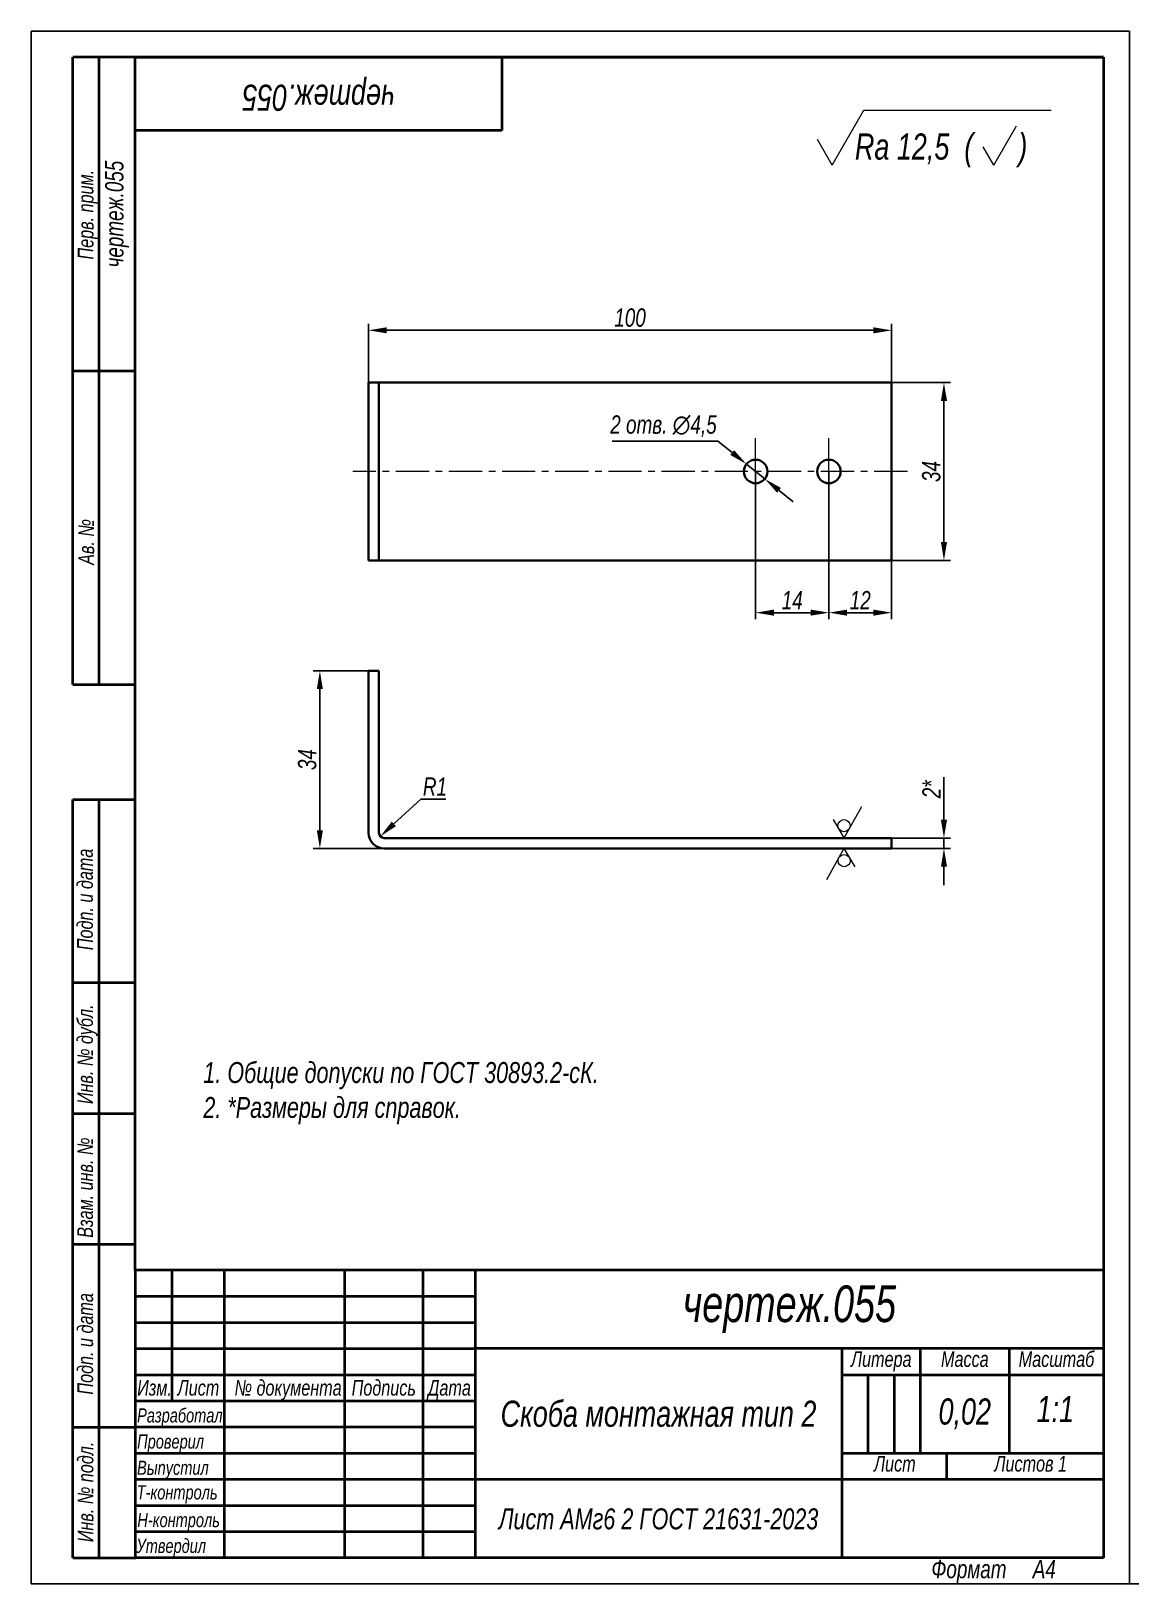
# Model space of a CAD drawing. Header units: millimetres. Extents: x 6647 to 8563, y -3146 to -445.
# Drawn here: x 6646.6 to 6858.4, y -3146.1 to -2849.1 of the extents above; entities that cross this region are included whole.
import ezdxf

# ---------------------------------------------------------------- set-up
doc = ezdxf.new("R2010")
doc.units = ezdxf.units.MM
doc.linetypes.add('LT_03', pattern=[10.16, 6.35, -1.27, 1.27, -1.27])
doc.layers.add('Layer_01', color=7, linetype='Continuous', plot=False)
for name, color, linetype, lineweight in [('Layer_02', 5, 'Continuous', 13), ('Layer_03', 250, 'Continuous', 40), ('Layer_04', 1, 'Continuous', 15), ('Layer_05', 6, 'Continuous', 15), ('Layer_06', 1, 'LT_03', 15), ('Layer_08', 6, 'Continuous', 13), ('Layer_09', 5, 'Continuous', 13), ('Layer_10', 7, 'Continuous', 40), ('Layer_11', 7, 'Continuous', 35)]:
    doc.layers.add(name, color=color, linetype=linetype, lineweight=lineweight)
doc.layers.add('Layer_07', color=7, linetype='Continuous')
doc.styles.add('Style_01', font='ARIALNI.TTF', dxfattribs={"width": 0.9, "height": 3.5})
doc.dimstyles.new('DimStyle_01', dxfattribs={"dimtxt": 3.5, "dimasz": 3.5, "dimexe": 1.25, "dimexo": 0, "dimtad": 1, "dimdec": 3, "dimtxsty": 'Style_01', "dimcen": 2.5, "dimazin": 3, "dimtfac": 1, "dimtdec": 3, "dimtmove": 0, "dimatfit": 3})
doc.dimstyles.new('DimStyle_02', dxfattribs={"dimtxt": 3.5, "dimasz": 3.5, "dimexe": 1.25, "dimexo": 0, "dimtad": 1, "dimdec": 1, "dimtxsty": 'Style_01', "dimcen": 2.5, "dimclrt": 256, "dimazin": 3, "dimtfac": 1, "dimtdec": 1, "dimtmove": 0, "dimatfit": 3})

# ---------------------------------------------------------------- blocks, each defined once
blk = doc.blocks.new('*D231')
at = {"layer": 'Layer_01', "color": 0}
for p in [(6811.11, -2906.34), (6711.11, -2916.34), (6811.11, -2916.34)]:
    blk.add_point(p, dxfattribs=at)
at = {"layer": 'Layer_04', "color": 0, "lineweight": -2}
for p, q in [((6711.11, -2916.34), (6711.11, -2905.09)), ((6714.61, -2906.34), (6807.61, -2906.34)), ((6811.11, -2916.34), (6811.11, -2905.09))]:
    blk.add_line(p, q, dxfattribs=at)
at = {"layer": 'Layer_04', "color": 0}
for points in [[(6714.61, -2905.75), (6714.61, -2906.92), (6711.11, -2906.34)], [(6807.61, -2905.75), (6807.61, -2906.92), (6811.11, -2906.34)]]:
    blk.add_solid(points, dxfattribs=at)
at = {"layer": 'Layer_04', "insert": (6761.11, -2903.92), "char_height": 3.5, "attachment_point": 5, "style": 'Style_01'}
blk.add_mtext('100', dxfattribs=at)
blk = doc.blocks.new('*D232')
at = {"layer": 'Layer_01', "color": 0}
for p in [(6811.11, -2916.34), (6821.11, -2916.34), (6811.11, -2950.34)]:
    blk.add_point(p, dxfattribs=at)
at = {"layer": 'Layer_04', "color": 0, "lineweight": -2}
for p, q in [((6811.11, -2916.34), (6822.36, -2916.34)), ((6821.11, -2946.84), (6821.11, -2919.84)), ((6811.11, -2950.34), (6822.36, -2950.34))]:
    blk.add_line(p, q, dxfattribs=at)
at = {"layer": 'Layer_04', "color": 0}
for points in [[(6820.53, -2919.84), (6821.7, -2919.84), (6821.11, -2916.34)], [(6820.53, -2946.84), (6821.7, -2946.84), (6821.11, -2950.34)]]:
    blk.add_solid(points, dxfattribs=at)
at = {"layer": 'Layer_04', "insert": (6818.7, -2933.34), "char_height": 3.5, "attachment_point": 5, "rotation": 90, "style": 'Style_01'}
blk.add_mtext('34', dxfattribs=at)
blk = doc.blocks.new('*D233')
at = {"layer": 'Layer_01', "color": 0}
for p in [(6701.81, -2971.44), (6711.11, -2971.44), (6714.11, -3005.44)]:
    blk.add_point(p, dxfattribs=at)
at = {"layer": 'Layer_04', "color": 0, "lineweight": -2}
for p, q in [((6711.11, -2971.44), (6700.56, -2971.44)), ((6701.81, -3001.94), (6701.81, -2974.94)), ((6714.11, -3005.44), (6700.56, -3005.44))]:
    blk.add_line(p, q, dxfattribs=at)
at = {"layer": 'Layer_04', "color": 0}
for points in [[(6701.23, -2974.94), (6702.39, -2974.94), (6701.81, -2971.44)], [(6701.23, -3001.94), (6702.39, -3001.94), (6701.81, -3005.44)]]:
    blk.add_solid(points, dxfattribs=at)
at = {"layer": 'Layer_04', "insert": (6699.4, -2988.44), "char_height": 3.5, "attachment_point": 5, "rotation": 90, "style": 'Style_01'}
blk.add_mtext('34', dxfattribs=at)
blk = doc.blocks.new('*D234')
at = {"layer": 'Layer_01', "color": 0}
for p in [(6799.11, -2933.34), (6811.11, -2950.34), (6799.11, -2960.34)]:
    blk.add_point(p, dxfattribs=at)
at = {"layer": 'Layer_04', "color": 0, "lineweight": -2}
for p, q in [((6799.11, -2933.34), (6799.11, -2961.59)), ((6811.11, -2950.34), (6811.11, -2961.59)), ((6807.61, -2960.34), (6802.61, -2960.34))]:
    blk.add_line(p, q, dxfattribs=at)
at = {"layer": 'Layer_04', "color": 0}
for points in [[(6802.61, -2959.75), (6802.61, -2960.92), (6799.11, -2960.34)], [(6807.61, -2959.75), (6807.61, -2960.92), (6811.11, -2960.34)]]:
    blk.add_solid(points, dxfattribs=at)
at = {"layer": 'Layer_04', "insert": (6805.11, -2957.95), "char_height": 3.5, "attachment_point": 5, "style": 'Style_01'}
blk.add_mtext('12', dxfattribs=at)
blk = doc.blocks.new('*D235')
at = {"layer": 'Layer_01', "color": 0}
for p in [(6785.11, -2933.34), (6799.11, -2933.34), (6785.11, -2960.34)]:
    blk.add_point(p, dxfattribs=at)
at = {"layer": 'Layer_04', "color": 0, "lineweight": -2}
for p, q in [((6785.11, -2933.34), (6785.11, -2961.59)), ((6799.11, -2933.34), (6799.11, -2961.59)), ((6795.61, -2960.34), (6788.61, -2960.34))]:
    blk.add_line(p, q, dxfattribs=at)
at = {"layer": 'Layer_04', "color": 0}
for points in [[(6788.61, -2959.75), (6788.61, -2960.92), (6785.11, -2960.34)], [(6795.61, -2959.75), (6795.61, -2960.92), (6799.11, -2960.34)]]:
    blk.add_solid(points, dxfattribs=at)
at = {"layer": 'Layer_04', "insert": (6792.11, -2957.95), "char_height": 3.5, "attachment_point": 5, "style": 'Style_01'}
blk.add_mtext('14', dxfattribs=at)
blk = doc.blocks.new('*D236')
at = {"layer": 'Layer_01', "color": 0}
for p in [(6714.11, -3002.44), (6713.38, -3003.12)]:
    blk.add_point(p, dxfattribs=at)
at = {"layer": 'Layer_04', "color": 0, "lineweight": -2}
for p, q in [((6721.1, -2995.98), (6715.95, -3000.74)), ((6725.89, -2995.98), (6721.1, -2995.98))]:
    blk.add_line(p, q, dxfattribs=at)
at = {"layer": 'Layer_04', "color": 0}
blk.add_solid([(6715.55, -3000.31), (6716.35, -3001.17), (6713.38, -3003.12)], dxfattribs=at)
at = {"layer": 'Layer_04', "color": 0, "insert": (6723.81, -2993.6), "char_height": 3.5, "attachment_point": 5, "style": 'Style_01'}
blk.add_mtext('R1', dxfattribs=at)
blk = doc.blocks.new('*D237')
at = {"layer": 'Layer_01', "color": 0}
for p in [(6783.36, -2931.92), (6786.87, -2934.75)]:
    blk.add_point(p, dxfattribs=at)
at = {"layer": 'Layer_04', "color": 0, "lineweight": -2}
for p, q in [((6757.7, -2927.53), (6777.91, -2927.53)), ((6777.91, -2927.53), (6780.64, -2929.73)), ((6786.87, -2934.75), (6783.36, -2931.92)), ((6789.59, -2936.95), (6792.31, -2939.14))]:
    blk.add_line(p, q, dxfattribs=at)
at = {"layer": 'Layer_04', "color": 0}
for points in [[(6781, -2929.27), (6780.27, -2930.18), (6783.36, -2931.92)], [(6789.96, -2936.49), (6789.22, -2937.4), (6786.87, -2934.75)]]:
    blk.add_solid(points, dxfattribs=at)
at = {"layer": 'Layer_04', "color": 0, "insert": (6767.5, -2924.68), "char_height": 3.5, "attachment_point": 5, "style": 'Style_01'}
blk.add_mtext('2 отв. ∅4,5', dxfattribs=at)
blk = doc.blocks.new('*D239')
at = {"layer": 'Layer_01', "color": 0}
for p in [(6811.11, -3003.44), (6811.11, -3005.44), (6821.11, -3003.44)]:
    blk.add_point(p, dxfattribs=at)
at = {"layer": 'Layer_04', "color": 0, "lineweight": -2}
for p, q in [((6821.11, -2999.94), (6821.11, -2991.82)), ((6811.11, -3003.44), (6822.36, -3003.44)), ((6811.11, -3005.44), (6822.36, -3005.44)), ((6821.11, -3005.44), (6821.11, -3003.44)), ((6821.11, -3008.94), (6821.11, -3012.44))]:
    blk.add_line(p, q, dxfattribs=at)
at = {"layer": 'Layer_04', "color": 0}
for points in [[(6820.53, -2999.94), (6821.7, -2999.94), (6821.11, -3003.44)], [(6820.53, -3008.94), (6821.7, -3008.94), (6821.11, -3005.44)]]:
    blk.add_solid(points, dxfattribs=at)
at = {"layer": 'Layer_04', "insert": (6818.73, -2994.13), "char_height": 3.5, "attachment_point": 5, "rotation": 90, "style": 'Style_01'}
blk.add_mtext('2*', dxfattribs=at)

msp = doc.modelspace()

# ---------------------------------------------------------------- linework, layer by layer
at = {"layer": 'Layer_03', "linetype": 'Continuous'}
msp.add_line((6666.6064, -2854.102), (6666.6064, -2854.102), dxfattribs=at)
at = {"layer": 'Layer_03', "linetype": 'Continuous', "lineweight": 15}
for p, q in [((6858.3834, -3146.102), (6648.3834, -3146.102)), ((6856.6064, -3146.102), (6648.3834, -3146.102)), ((6648.3834, -3146.102), (6858.3834, -3146.102)), ((6648.3834, -3146.102), (6858.3834, -3146.102))]:
    msp.add_line(p, q, dxfattribs=at)
at = {"layer": 'Layer_05', "lineweight": 13, "ltscale": 0.303109}
msp.add_line((6799.7414, -2874.7451), (6805.8036, -2864.2451), dxfattribs=at)
at = {"layer": 'Layer_05', "lineweight": 13}
msp.add_line((6805.8036, -2864.2451), (6841.6221, -2864.2451), dxfattribs=at)
at = {"layer": 'Layer_05', "lineweight": 13, "ltscale": 0.216506}
msp.add_line((6830.6538, -2874.7451), (6834.984, -2867.2451), dxfattribs=at)
at = {"layer": 'Layer_05', "lineweight": 13, "ltscale": 0.141451}
msp.add_line((6799.7414, -2874.7451), (6796.9124, -2869.8451), dxfattribs=at)
at = {"layer": 'Layer_05', "lineweight": 13, "ltscale": 0.101036}
msp.add_line((6830.6538, -2874.7451), (6828.6331, -2871.2451), dxfattribs=at)
at = {"layer": 'Layer_06', "color": 4, "linetype": 'LT_03'}
for p, q in [((6785.114, -2933.3363), (6785.114, -2926.8363)), ((6799.114, -2933.3363), (6799.114, -2926.8363)), ((6814.114, -2933.3363), (6708.114, -2933.3363)), ((6785.114, -2939.8363), (6785.114, -2933.3363)), ((6799.114, -2939.8363), (6799.114, -2933.3363)), ((6785.114, -2939.8363), (6785.114, -2935.029)), ((6799.114, -2939.8363), (6799.114, -2935.029))]:
    msp.add_line(p, q, dxfattribs=at)
at = {"layer": 'Layer_07'}
for p, q in [((6646.6064, -3146.102), (6646.6064, -2849.102)), ((6856.6064, -2849.102), (6646.6064, -2849.102)), ((6856.6064, -2849.102), (6856.6064, -3146.102)), ((6646.6064, -3146.102), (6856.6064, -3146.102))]:
    msp.add_line(p, q, dxfattribs=at)
at = {"layer": 'Layer_08'}
for p, q in [((6802.011, -3003.4095), (6805.43, -2997.4426)), ((6802.011, -3003.4095), (6799.9745, -2999.9067)), ((6802.0033, -3005.4409), (6798.6557, -3011.4079)), ((6802.0033, -3005.4409), (6804.0714, -3008.9251))]:
    msp.add_line(p, q, dxfattribs=at)
for centre in [(6802.0037, -3001.076), (6802.0318, -3007.7743)]:
    msp.add_circle(centre, 1.1665, dxfattribs=at)
at = {"layer": 'Layer_10'}
for p, q in [((6654.6064, -2914.102), (6654.6064, -2854.102)), ((6666.483, -2854.102), (6654.6064, -2854.102)), ((6659.6064, -2914.102), (6659.6064, -2854.102)), ((6736.6064, -2854.102), (6736.6064, -2868.102)), ((6736.6064, -2868.102), (6666.6064, -2868.102))]:
    msp.add_line(p, q, dxfattribs=at)
at = {"layer": 'Layer_10', "linetype": 'Continuous'}
for p, q in [((6851.6064, -2854.102), (6666.483, -2854.102)), ((6666.483, -3086.0653), (6666.483, -2854.102)), ((6666.6064, -2854.102), (6851.6064, -2854.102)), ((6851.6064, -2854.102), (6851.6064, -3141.102)), ((6654.6064, -2914.102), (6666.483, -2914.102)), ((6654.6064, -2974.102), (6654.6064, -2914.102)), ((6659.6064, -2974.102), (6659.6064, -2914.102)), ((6654.6064, -2974.102), (6666.483, -2974.102)), ((6654.6064, -3141.102), (6654.6064, -2996.102)), ((6654.6064, -2996.102), (6666.483, -2996.102)), ((6659.6064, -3141.102), (6659.6064, -2996.102)), ((6654.6064, -3031.102), (6666.483, -3031.102)), ((6654.6064, -3056.102), (6666.483, -3056.102)), ((6654.6064, -3081.102), (6666.483, -3081.102)), ((6666.4831, -3091.0687), (6731.5264, -3091.0687)), ((6666.4831, -3096.072), (6731.5264, -3096.072)), ((6666.4831, -3101.0754), (6731.5264, -3101.0754)), ((6806.5764, -3106.0787), (6806.5764, -3121.0887)), ((6811.5797, -3106.0787), (6811.5797, -3121.0887)), ((6654.6064, -3116.102), (6666.6064, -3116.102)), ((6666.4831, -3116.0854), (6731.5264, -3116.0854)), ((6666.4831, -3121.0887), (6731.5264, -3121.0887)), ((6666.4831, -3126.092), (6731.5264, -3126.092)), ((6666.4831, -3131.0954), (6731.5264, -3131.0954)), ((6666.4831, -3136.0987), (6731.5264, -3136.0987)), ((6654.6064, -3141.102), (6666.6064, -3141.102)), ((6851.6064, -3141.102), (6666.6064, -3141.102))]:
    msp.add_line(p, q, dxfattribs=at)
for points in [[(6851.6064, -3086.0653), (6666.483, -3086.0653), (6666.483, -3141.102)], [(6673.4877, -3086.0653), (6673.4877, -3111.082)], [(6683.4944, -3086.0653), (6683.4944, -3141.102)], [(6706.5097, -3086.0653), (6706.5097, -3141.102)], [(6721.5197, -3086.0653), (6721.5197, -3141.102)], [(6731.5264, -3086.0653), (6731.5264, -3141.102)], [(6851.6064, -3101.0753), (6731.5264, -3101.0753)], [(6851.6064, -3101.0753), (6731.5264, -3101.0753)], [(6801.573, -3101.0753), (6801.573, -3141.102)], [(6816.583, -3101.0753), (6816.583, -3121.0887)], [(6833.5944, -3101.0753), (6833.5944, -3121.0887)], [(6833.5944, -3101.0753), (6833.5944, -3121.0887)], [(6666.483, -3106.0787), (6731.5264, -3106.0787)], [(6801.573, -3106.0787), (6851.6064, -3106.0787)], [(6666.483, -3111.082), (6731.5264, -3111.082)], [(6801.573, -3121.0887), (6851.6064, -3121.0887)], [(6821.5864, -3121.0887), (6821.5864, -3126.092)], [(6731.5264, -3126.092), (6851.6064, -3126.092)]]:
    msp.add_lwpolyline(points, dxfattribs=at)
at = {"layer": 'Layer_11'}
for p, q in [((6711.114, -2916.3363), (6713.114, -2916.3363)), ((6711.114, -2916.3363), (6711.114, -2950.3363)), ((6714.114, -2916.3363), (6713.114, -2916.3363)), ((6713.114, -2916.3363), (6713.114, -2950.3363)), ((6714.114, -2916.3363), (6811.114, -2916.3363)), ((6811.114, -2916.3363), (6811.114, -2950.3363)), ((6711.114, -2950.3363), (6713.114, -2950.3363)), ((6713.114, -2950.3363), (6714.114, -2950.3363)), ((6714.114, -2950.3363), (6811.114, -2950.3363)), ((6711.114, -2971.4376), (6711.114, -3002.4376)), ((6711.114, -2971.4376), (6713.114, -2971.4376)), ((6713.114, -2971.4376), (6713.114, -3002.4376)), ((6714.114, -3003.4376), (6811.114, -3003.4376)), ((6714.114, -3005.4376), (6811.114, -3005.4376)), ((6811.114, -3003.4376), (6811.114, -3005.4376))]:
    msp.add_line(p, q, dxfattribs=at)
for centre in [(6785.114, -2933.3363), (6799.114, -2933.3363)]:
    msp.add_circle(centre, 2.25, dxfattribs=at)
for radius in [3, 1]:
    msp.add_arc((6714.114, -3002.4376), radius, 180, 270, dxfattribs=at)

# ---------------------------------------------------------------- texts
at = {"layer": 'Layer_02', "linetype": 'Continuous', "style": 'Style_01', "width": 0.9}
for s, p in [('Перв. прим.', (6658.5335, -2892.7972)), ('Ав. №', (6658.6432, -2951.1864)), ('Подп. и дата', (6658.4153, -3024.8874)), ('Инв. № дубл.', (6658.4233, -3054.3176)), ('Взам. инв. №', (6658.4316, -3079.8874)), ('Подп. и дата', (6658.4612, -3109.8874)), ('Инв. № подл.', (6658.5031, -3138.1043))]:
    msp.add_text(s, height=3, rotation=90, dxfattribs=at).set_placement(p)
for s, height, p in [('Литера', 2.99992, (6803.3432, -3104.5943)), ('Масса', 2.99992, (6820.5559, -3104.5943)), ('Масштаб', 2.99992, (6835.402, -3104.5943)), ('Изм.', 2.99992, (6666.9004, -3110.0813)), ('Лист', 2.99992, (6674.6204, -3110.0813)), ('№ документа', 2.999925, (6685.4957, -3110.0813)), ('Подпись', 2.99992, (6707.8961, -3110.0813)), ('Дата', 2.99992, (6722.4896, -3110.0813)), ('1:1', 5, (6838.8175, -3115.1515)), ('Лист ', 2.99992, (6807.7409, -3124.6076)), ('Листов 1', 2.99992, (6830.7563, -3124.6076))]:
    msp.add_text(s, height=height, dxfattribs=at).set_placement(p)
at = {"layer": 'Layer_02', "linetype": 'Continuous', "insert": (6701.6064, -2861.102), "char_height": 5, "width": 70, "attachment_point": 5, "rotation": 180, "style": 'Style_01'}
msp.add_mtext('чертеж.055', dxfattribs=at)
at = {"layer": 'Layer_02', "insert": (6761.5397, -3046.2926), "char_height": 4, "width": 164.009671, "attachment_point": 2, "style": 'Style_01'}
msp.add_mtext('\\pxb0.25,ql;1. Общие допуски по ГОСТ 30893.2-сК. \\P2. *Размеры для справок.', dxfattribs=at)
at = {"layer": 'Layer_02', "linetype": 'Continuous', "style": 'Style_01'}
for s, insert, char_height, width, attachment_point in [('Скоба монтажная тип 2', (6766.5497, -3113.5837), 5, 70.046667, 5), ('0,02', (6825.0887, -3113.5837), 5, 17.011333, 5), ('Формат     А4', (6818.7039, -3141.5087), 3.5, 32.951458, 1)]:
    msp.add_mtext(s, dxfattribs=dict(at, insert=insert, char_height=char_height, width=width, attachment_point=attachment_point))
at = {"layer": 'Layer_02', "color": 5, "ltscale": 2, "insert": (6766.5497, -3133.6844), "char_height": 4, "width": 70.046667, "attachment_point": 5, "style": 'Style_01'}
msp.add_mtext('Лист АМг6 2 ГОСТ 21631-2023  ', dxfattribs=at)
at = {"layer": 'Layer_09', "style": 'Style_01', "width": 0.9}
for s, height, p in [('Rа 12,5  (      )', 5, (6804.0945, -2873.6857)), ('Разработал', 2.7, (6666.8763, -3115.2139)), ('Проверил', 2.7, (6666.8887, -3120.2176)), ('Выпустил', 2.7, (6666.862, -3125.2309)), ('Н-контроль', 2.7, (6666.9211, -3135.2252)), ('Утвердил', 2.7, (6666.7491, -3140.1719))]:
    msp.add_text(s, height=height, dxfattribs=at).set_placement(p)
at = {"layer": 'Layer_09', "linetype": 'Continuous', "style": 'Style_01', "width": 0.9}
msp.add_text('Т-контроль', height=2.7, dxfattribs=at).set_placement((6666.7932, -3129.9291))
at = {"layer": 'Layer_09', "insert": (6663.0447, -2884.102), "char_height": 3.5, "width": 60, "attachment_point": 5, "rotation": 90, "style": 'Style_01'}
msp.add_mtext('чертеж.055', dxfattribs=at)
at = {"layer": 'Layer_09', "insert": (6791.5664, -3093.5703), "char_height": 7, "width": 120.079998, "attachment_point": 5, "style": 'Style_01'}
msp.add_mtext('чертеж.055', dxfattribs=at)

# ---------------------------------------------------------------- dimensions: what is measured, and where the dimension line sits
at = {"layer": 'Layer_04'}
for base, p1, p2, picture, middle in [((6811.114, -2906.3363), (6711.114, -2916.3363), (6811.114, -2916.3363), '*D231', (6761.114, -2903.9243)), ((6785.114, -2960.3363), (6799.114, -2933.3363), (6785.114, -2933.3363), '*D235', (6792.114, -2957.9541)), ((6799.114, -2960.3363), (6811.114, -2950.3363), (6799.114, -2933.3363), '*D234', (6805.114, -2957.9541))]:
    dim = msp.add_linear_dim(base=base, p1=p1, p2=p2, dimstyle='DimStyle_02', dxfattribs=at)
    dim.commit()
    dim.dimension.update_dxf_attribs({"geometry": picture, "text_midpoint": middle})
dim = msp.add_diameter_dim_2p(p1=(6786.8652, -2934.749), p2=(6783.3627, -2931.9236), text='2 отв. <>', dimstyle='DimStyle_01', dxfattribs=at)
dim.commit()
dim.dimension.update_dxf_attribs({"geometry": '*D237', "text_midpoint": (6767.4967, -2924.6809)})
for base, p1, p2, picture, middle in [((6821.114, -2916.3363), (6811.114, -2950.3363), (6811.114, -2916.3363), '*D232', (6818.702, -2933.3363)), ((6701.8091, -2971.4376), (6714.114, -3005.4376), (6711.114, -2971.4376), '*D233', (6699.3971, -2988.4376))]:
    dim = msp.add_linear_dim(base=base, p1=p1, p2=p2, angle=90, dimstyle='DimStyle_02', dxfattribs=at)
    dim.commit()
    dim.dimension.update_dxf_attribs({"geometry": picture, "text_midpoint": middle})
dim = msp.add_radius_dim(center=(6714.114, -3002.4376), mpoint=(6713.3799, -3003.1166), dimstyle='DimStyle_01', dxfattribs=at)
dim.commit()
dim.dimension.update_dxf_attribs({"geometry": '*D236', "text_midpoint": (6723.8069, -2995.9773), "dimtype": 164})
dim = msp.add_linear_dim(base=(6821.114, -3003.4376), p1=(6811.114, -3005.4376), p2=(6811.114, -3003.4376), angle=90, text='<>*', dimstyle='DimStyle_02', dxfattribs=at)
dim.commit()
dim.dimension.update_dxf_attribs({"geometry": '*D239', "text_midpoint": (6818.7318, -2994.127)})

doc.saveas('drawing.dxf')
